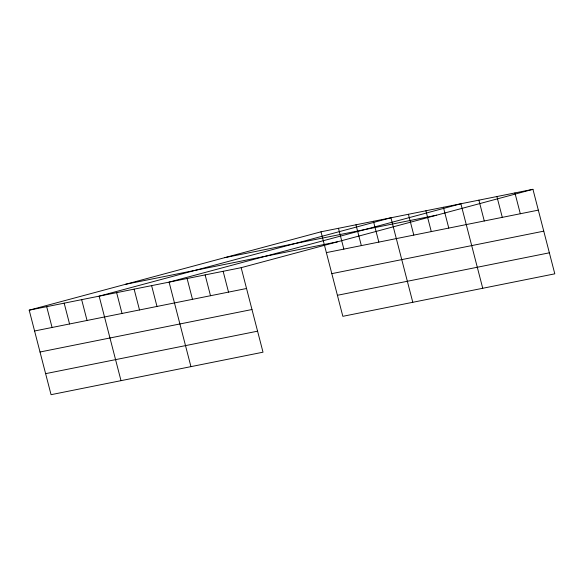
<?xml version="1.0" encoding="UTF-8"?>
<svg xmlns="http://www.w3.org/2000/svg" width="584" height="584" viewBox="0 0 584 584"><rect width="100%" height="100%" fill="white"/><g stroke="black" fill="none" stroke-linecap="round" stroke-linejoin="round"><path stroke-width="0.88" d="M29.2 310.17L241.156 267.684L263.012 352.196L51.056 394.682L29.2 310.17L320.988 231.804L532.944 189.318L554.8 273.83L342.844 316.316L320.988 231.804M241.156 267.684L532.944 189.318M224.701 257.661L436.649 215.182M125.487 284.306L337.442 241.827M326.376 252.617L538.324 210.138M34.58 330.982L246.536 288.503M331.807 273.641L543.762 231.154M40.019 352.006L251.974 309.52M337.413 295.292L549.361 252.814M45.618 373.658L257.573 331.179M514.927 192.932L520.308 213.744M496.911 196.538L502.291 217.357M478.895 200.151L484.282 220.971M482.734 288.277L460.878 203.765L169.09 282.13L190.946 366.642M443.395 207.269L448.775 228.081M425.904 210.773L431.291 231.593M408.42 214.277L413.8 235.096M412.793 302.293L390.937 217.781L99.141 296.146L121.005 380.659M373.446 221.285L378.834 242.104M355.963 224.789L361.343 245.608M338.472 228.3L343.859 249.112M223.139 271.297L228.519 292.109M205.123 274.903L210.503 295.723M187.106 278.517L192.486 299.337M151.606 285.634L156.987 306.447M134.116 289.138L139.503 309.958M116.632 292.642L122.012 313.462M81.658 299.65L87.045 320.47M64.174 303.154L69.554 323.974M46.684 306.666L52.071 327.478"/></g></svg>
